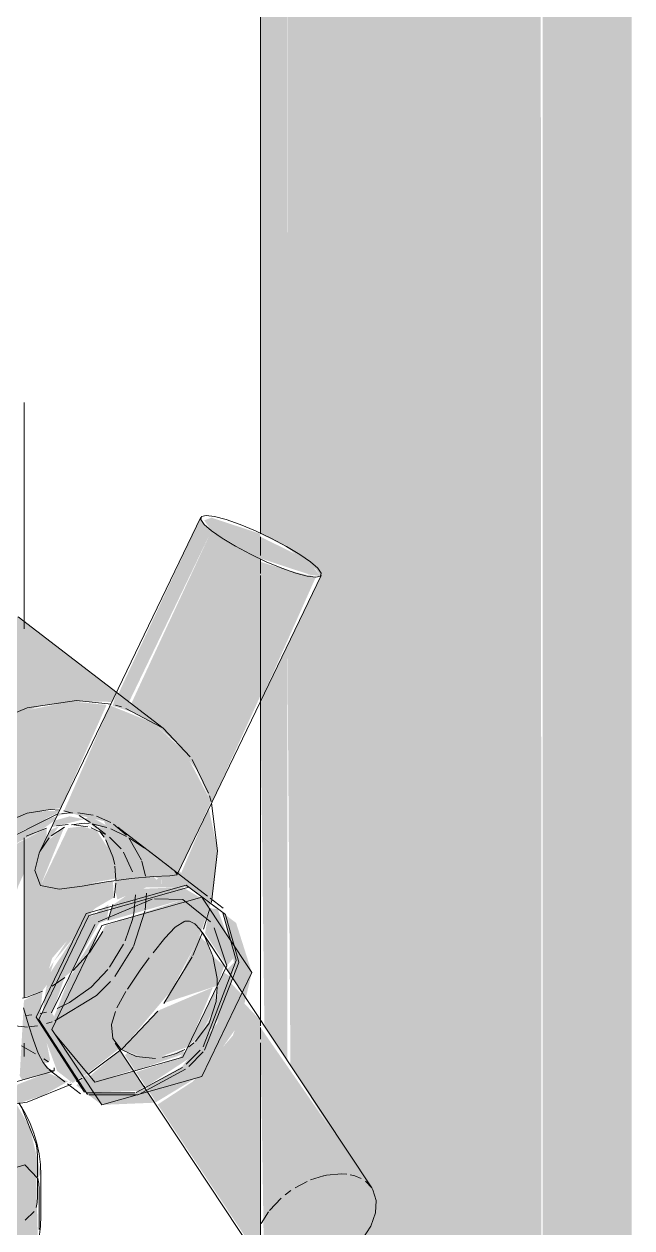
# Model space of a CAD drawing. Header units: metres. Extents: x 34 to 87, y -2.3 to 19.3.
# Drawn here: x 64.3225 to 64.3634, y 16.4002 to 16.4811 of the extents above; entities that cross this region are included whole.
import ezdxf

# ---------------------------------------------------------------- set-up
doc = ezdxf.new("R2010")
doc.units = ezdxf.units.M
doc.layers.add('P-PIPE', color=7, linetype='Continuous', lineweight=5)
doc.layers.add('P-SANR-FIXT', color=7, linetype='Continuous', lineweight=5)

# ---------------------------------------------------------------- blocks, each defined once
blk = doc.blocks.new('UT_Ducha higiênica - UT_Ducha higiênica-3698909-3D_DT_01')
at = {"layer": 'P-SANR-FIXT', "true_color": 0xf4f4f4, "transparency": 33554560}
h = blk.add_hatch(color=7, dxfattribs=at)
h.paths.add_polyline_path([(-22.891686, 16.433828), (-22.894737, 16.436171), (-22.894993, 16.435276), (-22.893732, 16.434871), (-22.892088, 16.434033)])
h.paths.add_polyline_path([(-22.930934, 16.441347), (-22.930771, 16.444557), (-22.930937, 16.444377), (-22.930934, 16.441461)])
h.paths.add_polyline_path([(-22.928011, 16.449766), (-22.926318, 16.451453), (-22.924807, 16.452573), (-22.927343, 16.453555), (-22.927755, 16.450479)])
h.paths.add_polyline_path([(-22.922116, 16.453064), (-22.921728, 16.456339), (-22.923765, 16.458506), (-22.925915, 16.459325), (-22.927704, 16.457869), (-22.92804, 16.457087), (-22.926861, 16.45508), (-22.922811, 16.453216), (-22.922127, 16.453067)])
h.paths.add_polyline_path([(-22.928375, 16.459508), (-22.927704, 16.460045), (-22.928422, 16.45986), (-22.928416, 16.459815)])
h = blk.add_hatch(color=7, dxfattribs=at)
h.paths.add_polyline_path([(-22.899837, 16.423195), (-22.898242, 16.427119), (-22.899439, 16.426138), (-22.899947, 16.425375), (-22.900228, 16.424204), (-22.899947, 16.42348)])
h.paths.add_polyline_path([(-22.893896, 16.435526), (-22.888345, 16.447048), (-22.889122, 16.447808), (-22.894614, 16.436077), (-22.894159, 16.435728)])
for points in [[(-22.88505, 16.445194), (-22.88505, 16.446846), (-22.888345, 16.447929), (-22.888836, 16.447749), (-22.888345, 16.447048), (-22.885717, 16.445472)], [(-22.881007, 16.443997), (-22.881921, 16.445105), (-22.88505, 16.446649), (-22.88505, 16.445194), (-22.881684, 16.444082), (-22.881191, 16.44402)], [(-22.88505, 16.435595), (-22.881326, 16.443927), (-22.883235, 16.444404), (-22.88505, 16.444962), (-22.88505, 16.435951)], [(-22.906008, 16.41962), (-22.904885, 16.423195), (-22.902299, 16.426223), (-22.899203, 16.42783), (-22.898638, 16.428086), (-22.898596, 16.428207), (-22.899947, 16.428184), (-22.901121, 16.42791), (-22.902803, 16.427055), (-22.9047, 16.425354), (-22.905599, 16.424042), (-22.906295, 16.42249), (-22.906653, 16.420828), (-22.906529, 16.420021), (-22.906168, 16.419743)], [(-22.899112, 16.427104), (-22.896903, 16.427649), (-22.89789, 16.42784), (-22.898893, 16.427558), (-22.899105, 16.427119)], [(-22.90096, 16.415658), (-22.899712, 16.416126), (-22.899065, 16.418297), (-22.896196, 16.421636), (-22.894916, 16.42238), (-22.894972, 16.423487), (-22.899245, 16.423078), (-22.899947, 16.42348), (-22.900228, 16.424204), (-22.899432, 16.42644), (-22.899439, 16.427056), (-22.901892, 16.42576), (-22.902803, 16.424974), (-22.90438, 16.42288), (-22.905018, 16.421381), (-22.905359, 16.419667), (-22.905261, 16.418258), (-22.903304, 16.418603), (-22.902863, 16.418642), (-22.902706, 16.418947), (-22.901329, 16.423195), (-22.900968, 16.423982), (-22.90096, 16.415689)], [(-22.897113, 16.418654), (-22.895912, 16.420639), (-22.896342, 16.420255), (-22.89709, 16.418703)], [(-22.892753, 16.409646), (-22.889654, 16.411688), (-22.887516, 16.41471), (-22.886965, 16.416997), (-22.887527, 16.417347), (-22.888002, 16.416167), (-22.88835, 16.41441), (-22.88899, 16.413276), (-22.890541, 16.411562), (-22.893414, 16.410642), (-22.89281, 16.409731)], [(-22.88505, 16.398032), (-22.88505, 16.414112), (-22.886127, 16.415253), (-22.88691, 16.413088), (-22.8896, 16.410003), (-22.891965, 16.408457), (-22.885136, 16.398162)], [(-22.88303, 16.396916), (-22.880956, 16.397332), (-22.878977, 16.398559), (-22.877625, 16.400267), (-22.877261, 16.401999), (-22.877625, 16.402926), (-22.88505, 16.413643), (-22.884806, 16.397665), (-22.884469, 16.397332), (-22.883235, 16.396948)], [(-22.892816, 16.409611), (-22.89281, 16.409731), (-22.892867, 16.409688)], [(-22.907573, 16.397236), (-22.905661, 16.397873), (-22.905411, 16.399184), (-22.904682, 16.401179), (-22.903453, 16.402924), (-22.902165, 16.404028), (-22.900908, 16.404396), (-22.900023, 16.40348), (-22.899821, 16.403851), (-22.900591, 16.406962), (-22.90148, 16.408509), (-22.902874, 16.408053), (-22.9095, 16.403857), (-22.908125, 16.400816), (-22.90762, 16.397538)], [(-22.904682, 16.393535), (-22.90376, 16.394031), (-22.902165, 16.394981), (-22.9008, 16.397056), (-22.900023, 16.399186), (-22.900135, 16.403596), (-22.900908, 16.404396), (-22.902407, 16.403822), (-22.903789, 16.402447), (-22.904815, 16.400816), (-22.905571, 16.398299), (-22.905571, 16.394452), (-22.9049, 16.39376)]]:
    blk.add_hatch(color=7, dxfattribs=at).paths.add_polyline_path(points)
h = blk.add_hatch(color=7, dxfattribs=at)
h.paths.add_polyline_path([(-22.898596, 16.422949), (-22.89478, 16.42366), (-22.895087, 16.425375), (-22.896074, 16.426886), (-22.897052, 16.427164), (-22.897977, 16.427056), (-22.899837, 16.423195), (-22.899245, 16.423078)])
h.paths.add_polyline_path([(-22.888355, 16.428725), (-22.88505, 16.435951), (-22.88505, 16.445156), (-22.887627, 16.446548), (-22.888371, 16.446994), (-22.893746, 16.43541), (-22.89067, 16.432747), (-22.889297, 16.430881), (-22.888369, 16.428826)])
h = blk.add_hatch(color=7, dxfattribs=at)
h.paths.add_polyline_path([(-22.91357, 16.418236), (-22.912742, 16.42288), (-22.911272, 16.426301), (-22.909815, 16.428679), (-22.90716, 16.43154), (-22.90376, 16.433873), (-22.899837, 16.435273), (-22.897052, 16.435573), (-22.895042, 16.435539), (-22.894737, 16.436171), (-22.90148, 16.441351), (-22.902797, 16.441685), (-22.90511, 16.441528), (-22.909815, 16.440288), (-22.91526, 16.438193), (-22.9164, 16.437664), (-22.919646, 16.433401), (-22.925276, 16.428377), (-22.926119, 16.42789), (-22.913644, 16.418293)])
h.paths.add_polyline_path([(-22.935371, 16.435008), (-22.933877, 16.435967), (-22.93081, 16.438455), (-22.931058, 16.444246), (-22.932913, 16.442332), (-22.935599, 16.440518), (-22.938985, 16.439358), (-22.940679, 16.439091), (-22.935775, 16.435319)])
h = blk.add_hatch(color=7, dxfattribs=at)
h.paths.add_polyline_path([(-22.901363, 16.408526), (-22.899675, 16.409069), (-22.897997, 16.410011), (-22.899376, 16.410592), (-22.90138, 16.409809), (-22.901876, 16.409093), (-22.90138, 16.408545)])
h.paths.add_polyline_path([(-22.913273, 16.415986), (-22.906349, 16.418236), (-22.9066, 16.419168), (-22.906653, 16.420828), (-22.906154, 16.42288), (-22.905267, 16.424585), (-22.904156, 16.42594), (-22.902803, 16.427056), (-22.901121, 16.42791), (-22.899837, 16.4282), (-22.898487, 16.4284), (-22.895405, 16.435335), (-22.89776, 16.43558), (-22.90148, 16.434831), (-22.904069, 16.433743), (-22.90716, 16.43154), (-22.91, 16.428377), (-22.911852, 16.425354), (-22.913133, 16.421792), (-22.913448, 16.417312), (-22.913275, 16.416004)])
h.paths.add_polyline_path([(-22.88836, 16.422036), (-22.887932, 16.425518), (-22.888523, 16.428377), (-22.89046, 16.423848), (-22.888369, 16.422044)])
h.paths.add_polyline_path([(-22.891734, 16.423208), (-22.891734, 16.423821), (-22.892051, 16.423576), (-22.891744, 16.423219)])
h = blk.add_hatch(color=7, dxfattribs=at)
h.paths.add_polyline_path([(-22.899066, 16.41068), (-22.899675, 16.411294), (-22.899376, 16.411242), (-22.899203, 16.411452), (-22.899837, 16.414726), (-22.899712, 16.416126), (-22.90096, 16.41546), (-22.901245, 16.410388), (-22.901088, 16.410106), (-22.899085, 16.410675)])
h.paths.add_polyline_path([(-22.89777, 16.40987), (-22.897822, 16.410011), (-22.897907, 16.409955)])
h.paths.add_polyline_path([(-22.896618, 16.410592), (-22.894541, 16.412223), (-22.894334, 16.412223), (-22.891018, 16.416167), (-22.889203, 16.419641), (-22.88899, 16.420297), (-22.890278, 16.422239), (-22.895485, 16.420491), (-22.896196, 16.419233), (-22.897117, 16.41806), (-22.897898, 16.417024), (-22.899002, 16.414185), (-22.896742, 16.410778)])
h.paths.add_polyline_path([(-22.910852, 16.414121), (-22.907961, 16.414426), (-22.90536, 16.416066), (-22.906121, 16.417731), (-22.906235, 16.417982), (-22.913247, 16.41579), (-22.912939, 16.414499), (-22.910927, 16.414134)])
h.paths.add_polyline_path([(-22.904956, 16.416073), (-22.905044, 16.416367), (-22.904981, 16.416114)])
h.paths.add_polyline_path([(-22.888376, 16.421942), (-22.888369, 16.422044), (-22.89054, 16.424184), (-22.888372, 16.428835), (-22.89012, 16.432161), (-22.892242, 16.434111), (-22.895158, 16.435299), (-22.89829, 16.428162), (-22.89557, 16.427514), (-22.895405, 16.427102), (-22.896056, 16.427097), (-22.895536, 16.426367), (-22.894852, 16.424204), (-22.894846, 16.422949), (-22.894674, 16.422252), (-22.892735, 16.423062), (-22.889872, 16.423081), (-22.888395, 16.421956)])
h.paths.add_polyline_path([(-22.891734, 16.423208), (-22.892242, 16.423798), (-22.891712, 16.423576), (-22.891734, 16.423219)])
h = blk.add_hatch(color=7, dxfattribs=at)
h.paths.add_polyline_path([(-22.89876, 16.427834), (-22.89789, 16.428105), (-22.898655, 16.428052), (-22.898757, 16.42784)])
h.paths.add_polyline_path([(-22.905421, 16.419168), (-22.904854, 16.421837), (-22.904001, 16.4235), (-22.902732, 16.425051), (-22.901639, 16.42594), (-22.899837, 16.426888), (-22.898893, 16.427558), (-22.89876, 16.427834), (-22.899947, 16.427544), (-22.903231, 16.425377), (-22.905378, 16.422231), (-22.906008, 16.41962)])
h.paths.add_polyline_path([(-22.895906, 16.4268), (-22.896829, 16.42737), (-22.896447, 16.427076), (-22.896074, 16.426886)])
h = blk.add_hatch(color=7, dxfattribs=at)
h.paths.add_polyline_path([(-22.897682, 16.409907), (-22.896618, 16.410592), (-22.899065, 16.414602), (-22.898203, 16.417052), (-22.899483, 16.416192), (-22.899837, 16.413719), (-22.898728, 16.410712), (-22.897747, 16.409955)])
h.paths.add_polyline_path([(-22.894473, 16.41212), (-22.894469, 16.412223), (-22.894502, 16.412163)])
h.paths.add_polyline_path([(-22.905298, 16.415844), (-22.905043, 16.416218), (-22.905425, 16.4163), (-22.905306, 16.415872)])
h.paths.add_polyline_path([(-22.888975, 16.420275), (-22.888404, 16.421962), (-22.890299, 16.423078), (-22.893433, 16.422949), (-22.894988, 16.421874), (-22.895378, 16.42079), (-22.890278, 16.422239), (-22.88899, 16.420297)])
h.paths.add_polyline_path([(-22.89386, 16.426367), (-22.896521, 16.427849), (-22.896903, 16.427649), (-22.896074, 16.426979), (-22.896074, 16.427228), (-22.894769, 16.426805), (-22.893922, 16.426397)])
h = blk.add_hatch(color=7, dxfattribs=at)
h.paths.add_polyline_path([(-22.90487, 16.417957), (-22.90487, 16.418369), (-22.905019, 16.418072)])
h.paths.add_polyline_path([(-22.899947, 16.425375), (-22.899095, 16.426517), (-22.898596, 16.42718), (-22.899203, 16.426917), (-22.899837, 16.425603)])
h = blk.add_hatch(color=7, dxfattribs=at)
h.paths.add_polyline_path([(-22.899712, 16.416126), (-22.899406, 16.416512), (-22.898961, 16.41806), (-22.896196, 16.421398), (-22.897401, 16.420491), (-22.899412, 16.417368), (-22.899696, 16.416192)])
h.paths.add_polyline_path([(-22.887582, 16.421346), (-22.887932, 16.421629), (-22.887589, 16.421351)])
h = blk.add_hatch(color=7, dxfattribs=at)
h.paths.add_polyline_path([(-22.899475, 16.416225), (-22.898183, 16.417066), (-22.897676, 16.417487), (-22.895912, 16.420639), (-22.895346, 16.420878), (-22.895274, 16.421915), (-22.896908, 16.420766), (-22.899225, 16.41726), (-22.899447, 16.41634)])
h.paths.add_polyline_path([(-22.887319, 16.417778), (-22.886765, 16.418426), (-22.887932, 16.421608), (-22.888478, 16.421658), (-22.888778, 16.419977), (-22.887564, 16.418147)])
h = blk.add_hatch(color=7, dxfattribs=at)
h.paths.add_polyline_path([(-22.891568, 16.41527), (-22.887992, 16.416436), (-22.888197, 16.418147), (-22.888761, 16.419659), (-22.888249, 16.418932), (-22.889151, 16.419786), (-22.890379, 16.417209), (-22.891018, 16.416167)])
h.paths.add_polyline_path([(-22.886872, 16.416859), (-22.885626, 16.41733), (-22.886687, 16.420675), (-22.887582, 16.421346), (-22.886776, 16.417778), (-22.88692, 16.41693)])
h.paths.add_polyline_path([(-22.897704, 16.417428), (-22.896196, 16.419233), (-22.895899, 16.420255), (-22.897676, 16.417487)])
h = blk.add_hatch(color=7, dxfattribs=at)
h.paths.add_polyline_path([(-22.896782, 16.409251), (-22.893237, 16.409375), (-22.892867, 16.409688), (-22.893541, 16.410709), (-22.896233, 16.410011), (-22.896782, 16.410475), (-22.897433, 16.40974), (-22.89715, 16.409527)])
h.paths.add_polyline_path([(-22.889922, 16.412375), (-22.889077, 16.413159), (-22.888249, 16.414726), (-22.888034, 16.416296), (-22.889768, 16.412696)])
h.paths.add_polyline_path([(-22.886965, 16.416997), (-22.886687, 16.418147), (-22.887319, 16.417532), (-22.887185, 16.41733)])
h = blk.add_hatch(color=7, dxfattribs=at)
h.paths.add_polyline_path([(-22.892071, 16.408617), (-22.888799, 16.410598), (-22.886446, 16.41393), (-22.886041, 16.415607), (-22.887052, 16.416636), (-22.887972, 16.413905), (-22.890326, 16.411008), (-22.892753, 16.409646), (-22.892104, 16.408666)])
h.paths.add_polyline_path([(-22.893472, 16.410729), (-22.890161, 16.41188), (-22.890278, 16.412147), (-22.891236, 16.411758), (-22.892879, 16.411636), (-22.893977, 16.411953), (-22.894167, 16.411778), (-22.893504, 16.410778)])
h.paths.add_polyline_path([(-22.887994, 16.416378), (-22.887483, 16.417778), (-22.888249, 16.418426), (-22.887992, 16.416436)])
h = blk.add_hatch(color=7, dxfattribs=at)
h.paths.add_polyline_path([(-22.89572, 16.408434), (-22.892135, 16.408581), (-22.892816, 16.409611), (-22.893494, 16.409273), (-22.896782, 16.409231), (-22.896196, 16.408791)])
h.paths.add_polyline_path([(-22.896196, 16.409955), (-22.893598, 16.410796), (-22.894473, 16.41212), (-22.896495, 16.410406), (-22.896233, 16.410011)])
h.paths.add_polyline_path([(-22.892104, 16.411562), (-22.890052, 16.412292), (-22.889723, 16.412789), (-22.888249, 16.416339), (-22.89199, 16.414749), (-22.894341, 16.412125), (-22.892879, 16.411636), (-22.892355, 16.411586)])
h.paths.add_polyline_path([(-22.886041, 16.415607), (-22.885626, 16.41733), (-22.886872, 16.416859), (-22.886414, 16.416167)])
h = blk.add_hatch(color=7, dxfattribs=at)
h.paths.add_polyline_path([(-22.892135, 16.408581), (-22.892104, 16.408666), (-22.892301, 16.408832)])
h.paths.add_polyline_path([(-22.893541, 16.410709), (-22.893516, 16.410796), (-22.893586, 16.410778)])
at = {"layer": 'P-SANR-FIXT'}
for p, q in [((-22.900952, 16.440461), (-22.900952, 16.455672)), ((-22.889069, 16.447958), (-22.8999, 16.425475)), ((-22.890652, 16.423936), (-22.880961, 16.444052)), ((-22.891605, 16.433766), (-22.901346, 16.44126)), ((-22.887932, 16.425518), (-22.888343, 16.428732)), ((-22.888615, 16.422476), (-22.894637, 16.427109)), ((-22.888351, 16.422036), (-22.887932, 16.425518)), ((-22.887554, 16.42166), (-22.888436, 16.422338)), ((-22.877564, 16.402844), (-22.888975, 16.420047)), ((-22.896876, 16.409281), (-22.900146, 16.414324)), ((-22.896681, 16.409138), (-22.899967, 16.414185)), ((-22.894829, 16.41259), (-22.885064, 16.397869)), ((-22.899264, 16.410799), (-22.898218, 16.409994)), ((-22.921033, 16.404431), (-22.898971, 16.410698)), ((-22.898039, 16.409856), (-22.897157, 16.409177)), ((-22.899816, 16.402335), (-22.899816, 16.403682)), ((-22.899939, 16.401408), (-22.899939, 16.402755)), ((-22.899816, 16.400988), (-22.899816, 16.402335)), ((-22.899939, 16.400061), (-22.899939, 16.401408))]:
    blk.add_line(p, q, dxfattribs=at)
at = {"layer": 'P-SANR-FIXT', "color": 8, "true_color": 0x7a7a7a}
for p, q in [((-22.894399, 16.435199), (-22.894795, 16.43531)), ((-22.891686, 16.433828), (-22.8941, 16.435102)), ((-22.889768, 16.431835), (-22.891605, 16.433767)), ((-22.888551, 16.429411), (-22.889649, 16.431661)), ((-22.888371, 16.428835), (-22.888488, 16.429224)), ((-22.898408, 16.42804), (-22.897673, 16.428087)), ((-22.898271, 16.428212), (-22.89776, 16.428086)), ((-22.897346, 16.428078), (-22.896297, 16.427916)), ((-22.896073, 16.427852), (-22.89511, 16.427427)), ((-22.90081, 16.426501), (-22.899439, 16.427056)), ((-22.898242, 16.427119), (-22.899119, 16.426541)), ((-22.897598, 16.427278), (-22.896652, 16.427135)), ((-22.896447, 16.427076), (-22.895474, 16.426628)), ((-22.895375, 16.427097), (-22.89638, 16.427342)), ((-22.895472, 16.426648), (-22.896346, 16.427321)), ((-22.894062, 16.426481), (-22.895105, 16.426997)), ((-22.89493, 16.427316), (-22.894051, 16.426569)), ((-22.900952, 16.415659), (-22.900952, 16.426405)), ((-22.899267, 16.426397), (-22.8999, 16.425475)), ((-22.895863, 16.426832), (-22.89557, 16.426443)), ((-22.895208, 16.426445), (-22.894413, 16.425652)), ((-22.893903, 16.426399), (-22.893061, 16.424901)), ((-22.892852, 16.425703), (-22.89386, 16.426367)), ((-22.894258, 16.425433), (-22.89366, 16.424111)), ((-22.891741, 16.424889), (-22.892521, 16.425466)), ((-22.894838, 16.424493), (-22.894769, 16.423576)), ((-22.893032, 16.424818), (-22.892789, 16.423828)), ((-22.890914, 16.424245), (-22.891462, 16.424666)), ((-22.890652, 16.423936), (-22.890804, 16.424145)), ((-22.894773, 16.423356), (-22.894881, 16.422354)), ((-22.895973, 16.420743), (-22.892327, 16.422269)), ((-22.892824, 16.421465), (-22.893587, 16.419091)), ((-22.887575, 16.42135), (-22.886687, 16.418168)), ((-22.899117, 16.414627), (-22.896196, 16.420558)), ((-22.887398, 16.421216), (-22.886508, 16.418026)), ((-22.889609, 16.418485), (-22.888972, 16.419993)), ((-22.888174, 16.420349), (-22.887319, 16.417778)), ((-22.894258, 16.419245), (-22.895208, 16.417694)), ((-22.893611, 16.419042), (-22.894854, 16.417074)), ((-22.89155, 16.415257), (-22.889649, 16.418401)), ((-22.886687, 16.418147), (-22.888911, 16.412344)), ((-22.886508, 16.418009), (-22.888816, 16.412105)), ((-22.894701, 16.414962), (-22.894102, 16.41606)), ((-22.900427, 16.414484), (-22.900841, 16.414454)), ((-22.895065, 16.41384), (-22.894806, 16.41472)), ((-22.894333, 16.412222), (-22.891948, 16.414739)), ((-22.900056, 16.41376), (-22.900622, 16.413679)), ((-22.901133, 16.412411), (-22.900177, 16.411873)), ((-22.899626, 16.41153), (-22.899306, 16.411327)), ((-22.896591, 16.410517), (-22.894357, 16.412201)), ((-22.88911, 16.41211), (-22.890052, 16.411162)), ((-22.888912, 16.411993), (-22.889872, 16.411024)), ((-22.890304, 16.410948), (-22.893417, 16.409274)), ((-22.890081, 16.410845), (-22.893237, 16.409136)), ((-22.893498, 16.409251), (-22.896782, 16.409251)), ((-22.893305, 16.409117), (-22.896602, 16.409113)), ((-22.900044, 16.404944), (-22.900044, 16.403596)), ((-22.900044, 16.40348), (-22.900044, 16.402249)), ((-22.881673, 16.403381), (-22.880811, 16.403659)), ((-22.883391, 16.402372), (-22.882997, 16.402664)), ((-22.882709, 16.402852), (-22.881899, 16.403284)), ((-22.877984, 16.403291), (-22.877563, 16.402842)), ((-22.884433, 16.401333), (-22.883651, 16.402154)), ((-22.900276, 16.401269), (-22.900879, 16.40067)), ((-22.885003, 16.400446), (-22.884499, 16.401249))]:
    blk.add_line(p, q, dxfattribs=at)
at = {"layer": 'P-SANR-FIXT', "color": 254, "true_color": 0xd5d5d5}
for p, q in [((-22.891605, 16.433767), (-22.891686, 16.433828)), ((-22.896521, 16.427454), (-22.896483, 16.427426)), ((-22.89067, 16.423913), (-22.890652, 16.423936))]:
    blk.add_line(p, q, dxfattribs=at)
at = {"layer": 'P-SANR-FIXT', "color": 9, "true_color": 0xb7b7b7}
for p, q in [((-22.897257, 16.427892), (-22.896521, 16.427455)), ((-22.898778, 16.427205), (-22.897989, 16.427283)), ((-22.8999, 16.425475), (-22.899947, 16.425375)), ((-22.893456, 16.422567), (-22.893577, 16.421296)), ((-22.89271, 16.422674), (-22.892812, 16.421535)), ((-22.894972, 16.421917), (-22.895303, 16.42087)), ((-22.888875, 16.420261), (-22.888445, 16.421657)), ((-22.898216, 16.416993), (-22.899067, 16.416418)), ((-22.887952, 16.416378), (-22.888034, 16.415396)), ((-22.899439, 16.41468), (-22.899867, 16.414574)), ((-22.899065, 16.414023), (-22.899439, 16.413906)), ((-22.900952, 16.411682), (-22.900952, 16.412591)), ((-22.889523, 16.412604), (-22.88989, 16.412319)), ((-22.894341, 16.412214), (-22.894333, 16.412222)), ((-22.897433, 16.410011), (-22.897045, 16.410236)), ((-22.877563, 16.402842), (-22.877492, 16.402726))]:
    blk.add_line(p, q, dxfattribs=at)
at = {"layer": 'P-SANR-FIXT'}
for points in [[(-22.881684, 16.444962, 0), (-22.882402, 16.445463, 0), (-22.883299, 16.446001, 0), (-22.884312, 16.446539, 0), (-22.885373, 16.447041, 0), (-22.88641, 16.447472, 0), (-22.887351, 16.447803, 0), (-22.888134, 16.448012, 0), (-22.888704, 16.448084, 0), (-22.889022, 16.448014, 0), (-22.889067, 16.447808, 0), (-22.888836, 16.447478, 0), (-22.888345, 16.447048, 0)], [(-22.888345, 16.447048, 0), (-22.887627, 16.446548, 0), (-22.886731, 16.44601, 0), (-22.885717, 16.445472, 0), (-22.884656, 16.44497, 0), (-22.883619, 16.444539, 0), (-22.882678, 16.444208, 0), (-22.881895, 16.443999, 0), (-22.881326, 16.443927, 0), (-22.881007, 16.443997, 0), (-22.880962, 16.444203, 0), (-22.881193, 16.444533, 0), (-22.881684, 16.444962, 0)], [(-22.895099, 16.435383, 0), (-22.897433, 16.435628, 0), (-22.900751, 16.435137, 0), (-22.904069, 16.433743, 0), (-22.90716, 16.43154, 0), (-22.909815, 16.428679, 0), (-22.911852, 16.425354, 0), (-22.913133, 16.421792, 0), (-22.91357, 16.418236, 0)], [(-22.906733, 16.420178, 0), (-22.906529, 16.421837, 0), (-22.905932, 16.4235, 0), (-22.904981, 16.425051, 0), (-22.903742, 16.426387, 0), (-22.902299, 16.427415, 0), (-22.900751, 16.428065, 0), (-22.899203, 16.428294, 0), (-22.898557, 16.428257, 0)], [(-22.906168, 16.418956, 0), (-22.902803, 16.42594, 0), (-22.898723, 16.427993, 0)], [(-22.899947, 16.425375, 0), (-22.900228, 16.424204, 0), (-22.899837, 16.423195, 0)], [(-22.899837, 16.423195, 0), (-22.898596, 16.422949, 0), (-22.897052, 16.423148, 0), (-22.895405, 16.423426, 0), (-22.893746, 16.42366, 0), (-22.892242, 16.423798, 0), (-22.891153, 16.423848, 0), (-22.89067, 16.423913, 0)], [(-22.900146, 16.414324, 0), (-22.896782, 16.421308, 0), (-22.890052, 16.423219, 0), (-22.887589, 16.421371, 0)], [(-22.899967, 16.414185, 0), (-22.896602, 16.42117, 0), (-22.889872, 16.423081, 0), (-22.887409, 16.421233, 0)], [(-22.899085, 16.413507, 0), (-22.89572, 16.420491, 0), (-22.88899, 16.422403, 0), (-22.885626, 16.41733, 0)], [(-22.885626, 16.41733, 0), (-22.88899, 16.410346, 0), (-22.89572, 16.408434, 0), (-22.899085, 16.413507, 0)], [(-22.899115, 16.410712, 0), (-22.899376, 16.410898, 0), (-22.899675, 16.411294, 0), (-22.899994, 16.41192, 0), (-22.90032, 16.412778, 0), (-22.900648, 16.413826, 0), (-22.900984, 16.414968, 0)], [(-22.906732, 16.40845, 0), (-22.904069, 16.408126, 0), (-22.900751, 16.408617, 0), (-22.897761, 16.409832, 0)], [(-22.901306, 16.408581, 0), (-22.901096, 16.408231, 0), (-22.900135, 16.405817, 0)], [(-22.899816, 16.403682, 0), (-22.899848, 16.404419, 0), (-22.899941, 16.405144, 0), (-22.900092, 16.40585, 0), (-22.900296, 16.406527, 0), (-22.900547, 16.407171, 0), (-22.900836, 16.407777, 0), (-22.901158, 16.408343, 0)], [(-22.900023, 16.40348, 0), (-22.900908, 16.404396, 0), (-22.902165, 16.404028, 0), (-22.903453, 16.402924, 0), (-22.904682, 16.401179, 0), (-22.905571, 16.398746, 0)], [(-22.899939, 16.402755, 0), (-22.899961, 16.403143, 0), (-22.900023, 16.40348, 0)], [(-22.877492, 16.402726, 0), (-22.877261, 16.401999, 0), (-22.877307, 16.401161, 0), (-22.877625, 16.400267, 0), (-22.878195, 16.39938, 0), (-22.878977, 16.398559, 0), (-22.879919, 16.39786, 0), (-22.880956, 16.397332, 0), (-22.882017, 16.39701, 0), (-22.88303, 16.396916, 0), (-22.883926, 16.397056, 0), (-22.884645, 16.397421, 0)], [(-22.899816, 16.400988, 0), (-22.899848, 16.400251, 0), (-22.899941, 16.399526, 0), (-22.900092, 16.39882, 0), (-22.900296, 16.398142, 0), (-22.900547, 16.397499, 0), (-22.900577, 16.397429, 0)]]:
    blk.add_polyline3d(points, dxfattribs=at)
at = {"layer": 'P-SANR-FIXT', "color": 8, "true_color": 0x7a7a7a}
for points in [[(-22.896575, 16.427366, 0), (-22.896903, 16.427384, 0), (-22.897766, 16.427279, 0)], [(-22.895457, 16.426262, 0), (-22.894972, 16.42512, 0), (-22.894855, 16.424599, 0)], [(-22.892167, 16.422295, 0), (-22.890278, 16.422239, 0), (-22.888408, 16.420744, 0)], [(-22.893577, 16.421296, 0), (-22.89366, 16.420907, 0), (-22.894154, 16.419469, 0)], [(-22.892274, 16.418658, 0), (-22.891489, 16.419636, 0), (-22.890791, 16.420381, 0), (-22.890137, 16.420784, 0)], [(-22.890122, 16.420789, 0), (-22.889813, 16.420788, 0), (-22.889475, 16.420616, 0)], [(-22.889475, 16.420616, 0), (-22.889129, 16.420262, 0), (-22.888812, 16.419782, 0)], [(-22.895652, 16.42009, 0), (-22.896521, 16.418703, 0), (-22.897641, 16.417475, 0)], [(-22.888812, 16.419782, 0), (-22.888249, 16.418426, 0), (-22.887972, 16.41693, 0), (-22.887952, 16.416436, 0)], [(-22.894002, 16.41622, 0), (-22.893139, 16.417495, 0), (-22.892536, 16.418318, 0)], [(-22.887319, 16.417778, 0), (-22.890278, 16.411636, 0), (-22.896196, 16.409955, 0), (-22.898836, 16.413145, 0)], [(-22.895322, 16.417546, 0), (-22.896447, 16.416358, 0), (-22.89789, 16.41533, 0), (-22.898723, 16.414927, 0)], [(-22.895145, 16.416726, 0), (-22.896074, 16.415795, 0), (-22.898894, 16.414084, 0)], [(-22.899704, 16.416083, 0), (-22.900751, 16.415689, 0), (-22.901069, 16.415608, 0)], [(-22.900719, 16.41367, 0), (-22.902803, 16.413883, 0), (-22.9035, 16.414163, 0)], [(-22.894423, 16.412163, 0), (-22.894988, 16.412899, 0), (-22.895069, 16.413816, 0)], [(-22.892104, 16.411562, 0), (-22.893414, 16.411688, 0), (-22.894405, 16.412149, 0)], [(-22.890131, 16.412165, 0), (-22.890695, 16.41188, 0), (-22.89165, 16.411613, 0)], [(-22.898918, 16.410915, 0), (-22.898933, 16.410718, 0), (-22.899115, 16.410712, 0)], [(-22.900135, 16.405817, 0), (-22.900067, 16.405371, 0), (-22.900044, 16.404944, 0)], [(-22.880787, 16.403665, 0), (-22.880612, 16.403703, 0), (-22.879598, 16.403797, 0), (-22.879236, 16.40377, 0)], [(-22.879012, 16.403734, 0), (-22.878702, 16.403657, 0), (-22.878284, 16.403483, 0)], [(-22.900044, 16.402249, 0), (-22.900067, 16.401861, 0), (-22.900135, 16.401523, 0)]]:
    blk.add_polyline3d(points, dxfattribs=at)
at = {"layer": 'P-SANR-FIXT', "color": 9, "true_color": 0xb7b7b7}
blk.add_polyline3d([(-22.888034, 16.415396, 0), (-22.888504, 16.41393, 0), (-22.889421, 16.412696, 0)], dxfattribs=at)

msp = doc.modelspace()

# ---------------------------------------------------------------- hatches: boundary and pattern name
at = {"layer": 'P-PIPE', "true_color": 0x00ffff}
h = msp.add_hatch(color=4, dxfattribs=at)
h.paths.add_polyline_path([(64.340208, 16.247923), (64.340208, 16.396948), (64.338799, 16.397421), (64.338394, 16.397855), (64.338565, 16.250215), (64.339104, 16.249076), (64.34017, 16.247945)])
h.paths.add_polyline_path([(64.340208, 16.411379), (64.340208, 16.439366), (64.338394, 16.435595), (64.338662, 16.413708), (64.340087, 16.411562)])
h.paths.add_polyline_path([(64.340208, 16.444404), (64.339969, 16.444539), (64.339824, 16.444539)])
h.paths.add_polyline_path([(64.340208, 16.445893), (64.340135, 16.544521), (64.338394, 16.545379), (64.338394, 16.446846), (64.339824, 16.446124)])
msp.add_hatch(color=4, dxfattribs=at).paths.add_polyline_path([(64.357382, 16.246), (64.360232, 16.247162), (64.361898, 16.248237), (64.36314, 16.250058), (64.363388, 16.251122), (64.363366, 16.545337), (64.361746, 16.544584), (64.358611, 16.543551), (64.357382, 16.543297), (64.357382, 16.246942)])
h = msp.add_hatch(color=4, dxfattribs=at)
h.paths.add_polyline_path([(64.351133, 16.245138), (64.35451, 16.245402), (64.357382, 16.245986), (64.357222, 16.543264), (64.353798, 16.542789), (64.350999, 16.542619), (64.344885, 16.543204), (64.341893, 16.543919), (64.340208, 16.544495), (64.340208, 16.445893), (64.342118, 16.444451), (64.342436, 16.443997), (64.340208, 16.439366), (64.340414, 16.411069), (64.346182, 16.401999), (64.345818, 16.400267), (64.344466, 16.398559), (64.342252, 16.39726), (64.340414, 16.396916), (64.340208, 16.396897), (64.340286, 16.247878), (64.342685, 16.246595), (64.345001, 16.245827), (64.34805, 16.245295)])
h.paths.add_polyline_path([(64.342118, 16.443927), (64.341596, 16.444103), (64.341566, 16.443997)])

# ---------------------------------------------------------------- linework, layer by layer
at = {"layer": 'P-PIPE'}
for p, q in [((64.338391, 16.559634), (64.338391, 16.446847)), ((64.338391, 16.44404), (64.338391, 16.413761))]:
    msp.add_line(p, q, dxfattribs=at)
at = {"layer": 'P-PIPE', "color": 8, "true_color": 0x7a7a7a}
for p, q in [((64.338391, 16.446651), (64.338391, 16.445388)), ((64.338391, 16.445158), (64.338391, 16.444175)), ((64.338391, 16.413648), (64.338391, 16.412861)), ((64.338391, 16.412614), (64.338391, 16.398793))]:
    msp.add_line(p, q, dxfattribs=at)

# ---------------------------------------------------------------- block references
at = {"layer": 'P-SANR-FIXT', "color": 8, "true_color": 0x7a7a7a}
msp.add_blockref('UT_Ducha higiênica - UT_Ducha higiênica-3698909-3D_DT_01', (87.223444, 0), dxfattribs=at)

doc.saveas('drawing.dxf')
